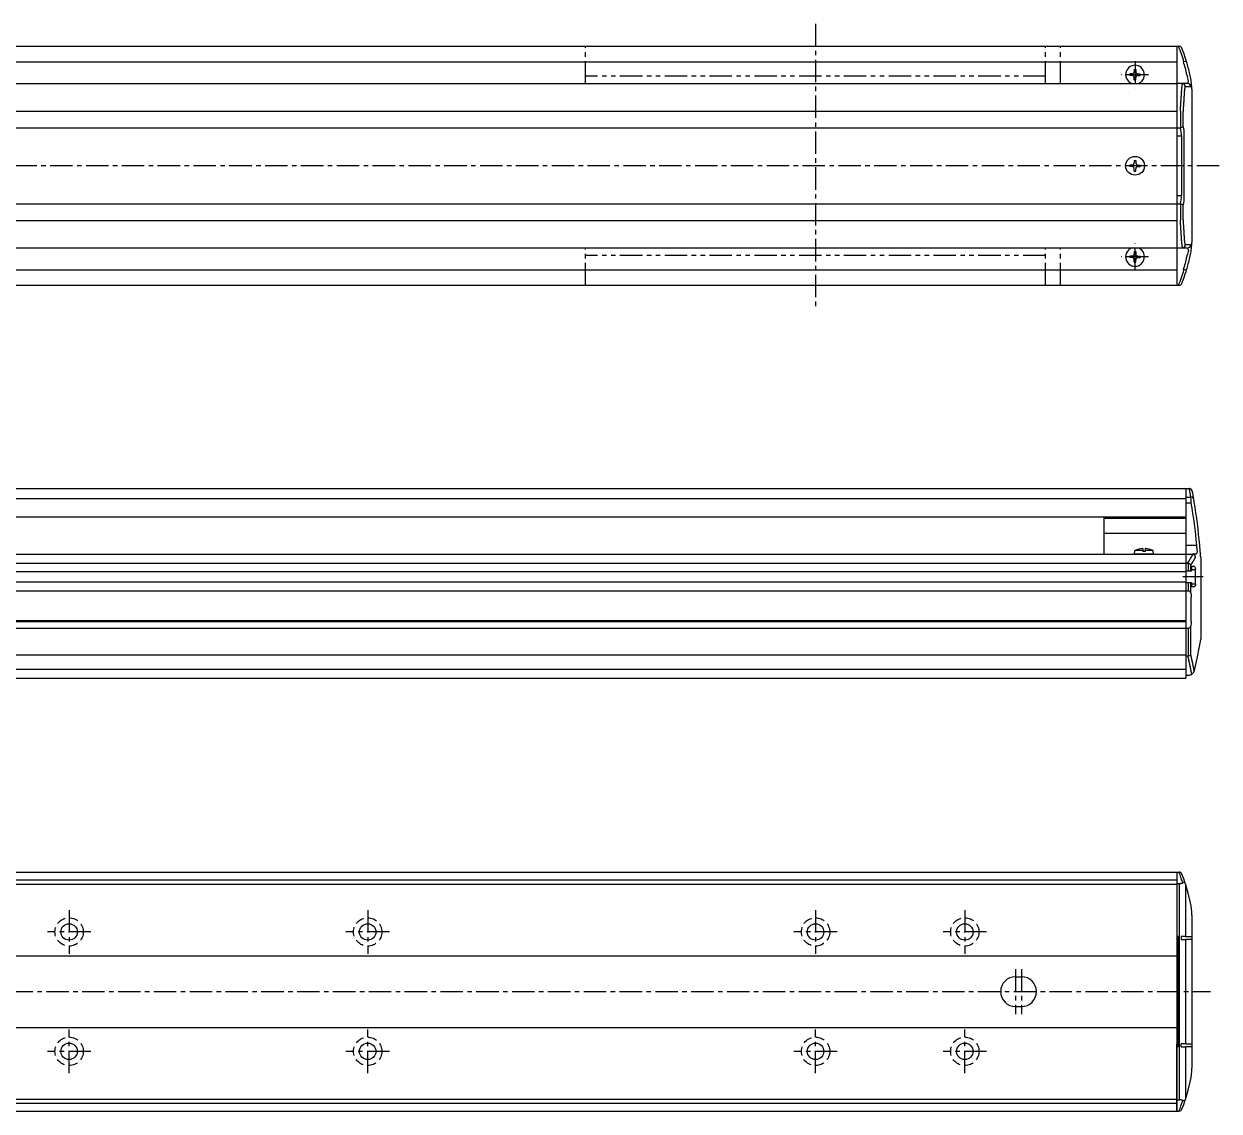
# Model space of a CAD drawing. Extents: x -708 to 184, y 173 to 576.
# Drawn here: x -215.9 to 184.4, y 211.8 to 575.9 of the extents above; entities that cross this region are included whole.
import ezdxf

# ---------------------------------------------------------------- set-up
doc = ezdxf.new("R2010")
doc.units = 0
for name, pattern in [('CENTER', [12, 7.5, -1.5, 1.5, -1.5]), ('DASHED', [4.5, 3, -1.5]), ('PHANTOM', [15, 7.5, -1.5, 1.5, -1.5, 1.5, -1.5])]:
    doc.linetypes.add(name, pattern=pattern)
doc.layers.get('0').update_dxf_attribs({"linetype": 'CONTINUOUS'})
doc.layers.add('CENTER', color=1, linetype='CENTER')

# ---------------------------------------------------------------- blocks, each defined once
blk = doc.blocks.new('DTL0004')
at = {"color": 0, "linetype": 'CONTINUOUS'}
for p, q in [((-3.15, 0), (-3.04, 1.3)), ((3.15, 0), (-3.15, 0)), ((-0.4, 1.3), (-3.04, 1.3)), ((-0.4, 1.89), (-0.4, 0.9)), ((0.4, 0.9), (-0.4, 0.9)), ((0.4, 1.89), (0.4, 0.9)), ((3.04, 1.3), (0.4, 1.3)), ((3.15, 0), (3.04, 1.3))]:
    blk.add_line(p, q, dxfattribs=at)
for start, end in [(92.8723, 112.3565), (67.6435, 87.1277)]:
    blk.add_arc((0, -6.08), 7.98, start, end, dxfattribs=at)
at = {"color": 0}
blk.add_point((0, 0), dxfattribs=at)
blk.add_point((0, 0), dxfattribs=at)

msp = doc.modelspace()

# ---------------------------------------------------------------- linework, layer by layer
at = {"color": 7, "linetype": 'CONTINUOUS'}
for p, q in [((-537.79, 568.36), (170.21, 568.36)), ((170.21, 568.36), (170.21, 488.36)), ((170.21, 568.36), (170.79, 568.36)), ((170.99, 568.36), (170.79, 568.36)), ((-223.79, 563.16), (170.21, 563.16)), ((155.96, 560.61), (155.96, 559.86)), ((155.96, 560.61), (156.46, 560.61)), ((156.46, 560.61), (156.46, 559.86)), ((172.6, 563.19), (172.45, 563.17)), ((154.46, 559.11), (154.46, 558.61)), ((155.21, 559.11), (154.46, 559.11)), ((155.21, 558.61), (154.46, 558.61)), ((155.96, 557.11), (155.96, 557.87)), ((155.96, 557.11), (156.46, 557.11)), ((156.46, 557.11), (156.46, 557.87)), ((157.2, 559.11), (157.96, 559.11)), ((157.2, 558.61), (157.96, 558.61)), ((157.96, 559.11), (157.96, 558.61)), ((173.59, 558.86), (173.81, 558.13)), ((174.79, 558.09), (174.57, 559.08)), ((-537.79, 555.86), (170.21, 555.86)), ((173.88, 555.86), (170.21, 555.86)), ((173.04, 554.86), (174.87, 554.86)), ((175.11, 555.98), (175.11, 555.99)), ((175.21, 554.01), (175.21, 502.71)), ((-537.79, 546.63), (170.21, 546.63)), ((171.39, 546.61), (171.4, 546.61)), ((171.4, 546.61), (171.4, 541.12)), ((172.38, 541.7), (172.38, 546.44)), ((-537.79, 541.1), (170.21, 541.1)), ((170.21, 541.11), (171.29, 541.11)), ((171.4, 541.12), (171.29, 541.11)), ((170.21, 538.36), (171.72, 538.36)), ((171.72, 538.36), (171.72, 518.36)), ((172.71, 518.36), (172.71, 538.36)), ((154.46, 528.61), (154.46, 528.11)), ((155.21, 528.61), (154.46, 528.61)), ((155.96, 530.11), (155.96, 529.36)), ((155.96, 530.11), (156.46, 530.11)), ((156.46, 530.11), (156.46, 529.36)), ((157.2, 528.61), (157.96, 528.61)), ((157.96, 528.61), (157.96, 528.11)), ((155.21, 528.11), (154.46, 528.11)), ((155.96, 526.61), (155.96, 527.37)), ((155.96, 526.61), (156.46, 526.61)), ((156.46, 526.61), (156.46, 527.37)), ((157.2, 528.11), (157.96, 528.11)), ((170.21, 518.36), (171.72, 518.36)), ((-537.79, 515.63), (170.21, 515.63)), ((170.21, 515.61), (171.29, 515.61)), ((171.29, 515.61), (171.4, 515.61)), ((171.4, 515.61), (171.4, 510.11)), ((172.38, 510.29), (172.38, 515.02)), ((-537.79, 510.09), (170.21, 510.09)), ((171.4, 510.11), (171.39, 510.11)), ((-537.79, 500.86), (170.21, 500.86)), ((170.21, 500.86), (173.88, 500.86)), ((174.87, 501.86), (173.04, 501.86)), ((175.11, 500.73), (175.11, 500.75)), ((154.46, 498.11), (154.46, 497.61)), ((155.21, 498.11), (154.46, 498.11)), ((155.21, 497.61), (154.46, 497.61)), ((155.96, 499.61), (155.96, 498.86)), ((155.96, 499.61), (156.46, 499.61)), ((155.96, 496.11), (155.96, 496.87)), ((156.46, 499.61), (156.46, 498.86)), ((156.46, 496.11), (156.46, 496.87)), ((157.2, 498.11), (157.96, 498.11)), ((157.2, 497.61), (157.96, 497.61)), ((157.96, 498.11), (157.96, 497.61)), ((173.59, 497.86), (173.81, 498.6)), ((174.57, 497.64), (174.79, 498.64)), ((-223.79, 493.56), (170.21, 493.56)), ((155.96, 496.11), (156.46, 496.11)), ((172.6, 493.54), (172.45, 493.56)), ((-537.79, 488.36), (170.21, 488.36)), ((170.21, 488.36), (170.79, 488.36)), ((170.79, 488.36), (170.99, 488.36)), ((-223.79, 420.28), (173.21, 420.28)), ((-223.79, 416.92), (173.21, 416.92)), ((173.21, 420.28), (173.21, 357.78)), ((173.21, 420.28), (173.21, 410.78)), ((173.21, 420.28), (174.39, 420.28)), ((173.21, 420.28), (173.21, 410.78)), ((173.21, 417.39), (174.9, 417.39)), ((174.4, 420.28), (174.39, 420.28)), ((173.21, 415.51), (175.06, 415.51)), ((-223.79, 410.78), (173.21, 410.78)), ((145.71, 410.78), (145.71, 398.28)), ((145.71, 410.31), (173.21, 410.31)), ((145.71, 405.32), (173.21, 405.32)), ((173.21, 401.28), (176.88, 401.28)), ((-537.79, 398.28), (173.21, 398.28)), ((173.21, 398.28), (175.45, 398.28)), ((173.21, 398.28), (173.21, 356.78)), ((176.59, 398.28), (175.45, 398.28)), ((175.45, 398.28), (175.6, 398.27)), ((176.81, 398.37), (176.59, 398.28)), ((178.11, 398.6), (178.11, 398.59)), ((178.21, 397.28), (178.21, 369.78)), ((-537.79, 395.28), (173.21, 395.28)), ((-537.79, 392.53), (173.21, 392.53)), ((173.21, 395.28), (173.79, 395.28)), ((173.21, 392.68), (175.17, 392.68)), ((173.79, 395.28), (173.99, 395.26)), ((173.99, 395.26), (173.99, 392.68)), ((174.92, 392.68), (174.92, 394.7)), ((176.12, 394.13), (175.17, 394.13)), ((175.17, 394.13), (175.17, 392.68)), ((175.17, 393.13), (176.44, 393.13)), ((176.44, 388.43), (176.44, 393.13)), ((-537.79, 389.03), (173.21, 389.03)), ((173.21, 388.88), (175.17, 388.88)), ((173.99, 388.88), (173.99, 386.02)), ((174.92, 385.21), (174.92, 388.88)), ((175.17, 388.88), (175.17, 387.43)), ((175.17, 388.43), (176.44, 388.43)), ((-537.79, 386.02), (173.21, 386.02)), ((173.21, 386.02), (173.99, 386.02)), ((175.17, 387.43), (176.12, 387.43)), ((175.06, 375.78), (175.06, 383.78)), ((-537.79, 376.08), (173.21, 376.08)), ((-537.79, 375.78), (173.21, 375.78)), ((-537.79, 373.54), (173.21, 373.54)), ((173.21, 373.54), (173.99, 373.54)), ((173.99, 373.54), (173.99, 364.28)), ((174.92, 364.55), (174.92, 374.35)), ((-537.79, 364.55), (173.21, 364.55)), ((173.21, 364.28), (173.93, 364.28)), ((173.99, 364.28), (173.93, 364.28)), ((-537.79, 359.78), (173.21, 359.78)), ((-537.79, 356.78), (173.21, 356.78)), ((173.21, 357.78), (174.15, 357.78)), ((176.09, 359.31), (176.05, 359.17)), ((-537.79, 291.83), (170.21, 291.83)), ((-537.79, 289.23), (170.21, 289.23)), ((170.21, 291.83), (170.21, 211.83)), ((170.21, 291.83), (170.21, 269.38)), ((170.21, 291.83), (170.93, 291.83)), ((170.93, 291.83), (170.99, 291.83)), ((-537.79, 287.83), (170.21, 287.83)), ((170.21, 288.08), (171.15, 288.08)), ((171.15, 215.58), (171.15, 288.08)), ((173.05, 288.04), (173.09, 287.91)), ((173.09, 287.91), (173.09, 270.33)), ((175.21, 277.48), (175.21, 226.18)), ((170.66, 270.33), (170.21, 270.33)), ((170.21, 269.38), (170.66, 269.37)), ((170.66, 270.33), (170.66, 233.33)), ((173.09, 270.33), (171.71, 270.33)), ((171.71, 270.33), (171.71, 269.33)), ((171.71, 269.33), (173.09, 269.33)), ((173.09, 270.33), (175.04, 270.33)), ((173.09, 269.33), (173.09, 234.33)), ((175.04, 269.33), (173.09, 269.33)), ((175.04, 270.33), (175.21, 270.27)), ((175.21, 269.27), (175.04, 269.33)), ((-537.79, 263.83), (170.21, 263.83)), ((116.21, 256.83), (118.21, 256.83)), ((116.21, 246.83), (118.21, 246.83)), ((-537.79, 239.83), (170.21, 239.83)), ((170.66, 234.29), (170.21, 234.28)), ((170.21, 211.83), (170.21, 234.28)), ((170.66, 233.33), (170.21, 233.33)), ((173.09, 234.33), (171.71, 234.33)), ((171.71, 233.33), (171.71, 234.33)), ((171.71, 233.33), (173.09, 233.33)), ((173.09, 234.33), (175.04, 234.33)), ((173.09, 233.33), (173.09, 215.75)), ((175.04, 233.33), (173.09, 233.33)), ((175.04, 234.33), (175.21, 234.39)), ((175.21, 233.39), (175.04, 233.33)), ((-537.79, 215.83), (170.21, 215.83)), ((-537.79, 214.43), (170.21, 214.43)), ((170.21, 215.58), (171.15, 215.58)), ((173.09, 215.75), (173.05, 215.62)), ((-537.79, 211.83), (170.21, 211.83)), ((170.21, 211.83), (170.93, 211.83)), ((170.99, 211.83), (170.93, 211.83))]:
    msp.add_line(p, q, dxfattribs=at)
at = {"color": 3, "linetype": 'PHANTOM'}
for p, q in [((-27.79, 555.86), (-27.79, 568.36)), ((126.21, 555.86), (126.21, 568.36)), ((131.21, 555.86), (131.21, 568.36)), ((126.21, 558.36), (-27.79, 558.36)), ((-27.79, 488.36), (-27.79, 500.86)), ((126.21, 488.36), (126.21, 500.86)), ((131.21, 488.36), (131.21, 500.86)), ((126.21, 498.36), (-27.79, 498.36))]:
    msp.add_line(p, q, dxfattribs=at)
at = {"color": 7, "linetype": 'CONTINUOUS'}
for points in [[(173.49, 563.19), (173.49, 563.19), (173.48, 563.21), (173.37, 563.27), (173.17, 563.28), (172.9, 563.25), (172.6, 563.19)], [(174.11, 556.67), (174.02, 557.22), (173.81, 558.13)], [(174.11, 500.06), (174.02, 499.5), (173.81, 498.6)], [(173.49, 493.54), (173.49, 493.54), (173.48, 493.52), (173.37, 493.46), (173.17, 493.45), (172.9, 493.48), (172.6, 493.54)], [(175.06, 415.51), (175.02, 415.94), (174.97, 416.56), (174.93, 417.06), (174.9, 417.39)], [(176.81, 398.37), (177.02, 398.77), (177.11, 399.24)], [(176.12, 394.13), (176.13, 394.13), (176.24, 394.06), (176.33, 393.89), (176.39, 393.65), (176.43, 393.36), (176.44, 393.13)], [(176.44, 388.43), (176.43, 388.33), (176.41, 388.01), (176.35, 387.72), (176.25, 387.52), (176.15, 387.43), (176.12, 387.43)], [(174.92, 385.21), (175, 384.72), (175.06, 383.78)], [(175.06, 375.78), (175.04, 375.24), (174.92, 374.35)], [(176.09, 359.31), (177.01, 363.4), (177.79, 367.36)], [(173.05, 288.04), (173.01, 288.14), (172.86, 288.27), (172.6, 288.32), (172.21, 288.25)], [(174.79, 281.56), (174.01, 284.83), (173.09, 287.91)], [(173.09, 215.75), (174.01, 218.84), (174.79, 222.1)], [(172.21, 215.41), (172.42, 215.35), (172.73, 215.35), (172.95, 215.45), (173.05, 215.62)]]:
    msp.add_lwpolyline(points, dxfattribs=at)
for points in [[(171.39, 546.61, 0), (171.39, 546.68, 0), (171.39, 546.74, 0), (171.4, 546.8, 0), (171.4, 546.86, 0), (171.41, 546.92, 0), (171.41, 546.99, 0), (171.41, 547.05, 0), (171.42, 547.11, 0), (171.42, 547.17, 0), (171.43, 547.23, 0), (171.43, 547.29, 0), (171.44, 547.36, 0), (171.44, 547.42, 0), (171.44, 547.48, 0), (171.45, 547.54, 0), (171.45, 547.6, 0), (171.46, 547.67, 0), (171.46, 547.73, 0), (171.47, 547.79, 0), (171.47, 547.85, 0), (171.47, 547.91, 0), (171.48, 547.98, 0), (171.48, 548.04, 0), (171.49, 548.1, 0), (171.49, 548.16, 0), (171.49, 548.22, 0), (171.5, 548.29, 0), (171.5, 548.35, 0), (171.51, 548.41, 0), (171.51, 548.47, 0), (171.51, 548.53, 0), (171.52, 548.6, 0), (171.52, 548.66, 0), (171.53, 548.72, 0), (171.53, 548.78, 0), (171.53, 548.84, 0), (171.54, 548.9, 0), (171.54, 548.97, 0), (171.55, 549.03, 0), (171.55, 549.09, 0), (171.56, 549.15, 0), (171.56, 549.22, 0), (171.56, 549.28, 0), (171.57, 549.34, 0), (171.57, 549.4, 0), (171.57, 549.46, 0), (171.58, 549.52, 0), (171.58, 549.59, 0), (171.59, 549.65, 0), (171.59, 549.71, 0), (171.59, 549.77, 0), (171.6, 549.84, 0), (171.6, 549.9, 0), (171.61, 549.96, 0), (171.61, 550.02, 0), (171.62, 550.08, 0), (171.62, 550.14, 0), (171.62, 550.21, 0), (171.63, 550.27, 0), (171.63, 550.33, 0), (171.63, 550.39, 0), (171.64, 550.45, 0), (171.64, 550.52, 0), (171.65, 550.58, 0), (171.65, 550.64, 0), (171.66, 550.7, 0), (171.66, 550.76, 0), (171.66, 550.83, 0), (171.67, 550.89, 0), (171.67, 550.95, 0), (171.68, 551.01, 0), (171.68, 551.07, 0), (171.68, 551.14, 0), (171.69, 551.2, 0), (171.69, 551.26, 0), (171.69, 551.32, 0), (171.7, 551.38, 0), (171.7, 551.45, 0), (171.71, 551.51, 0), (171.71, 551.57, 0), (171.72, 551.63, 0), (171.72, 551.69, 0), (171.72, 551.76, 0), (171.73, 551.82, 0), (171.73, 551.88, 0), (171.74, 551.94, 0), (171.74, 552, 0), (171.74, 552.07, 0), (171.75, 552.13, 0), (171.75, 552.19, 0), (171.75, 552.25, 0), (171.76, 552.31, 0), (171.76, 552.38, 0), (171.77, 552.44, 0), (171.77, 552.5, 0), (171.77, 552.56, 0), (171.78, 552.62, 0), (171.78, 552.69, 0), (171.79, 552.75, 0), (171.79, 552.81, 0), (171.79, 552.87, 0), (171.8, 552.93, 0), (171.8, 553, 0), (171.81, 553.06, 0), (171.81, 553.12, 0), (171.81, 553.18, 0), (171.82, 553.24, 0), (171.82, 553.31, 0), (171.82, 553.37, 0), (171.83, 553.43, 0), (171.83, 553.49, 0), (171.84, 553.55, 0), (171.84, 553.62, 0), (171.84, 553.68, 0), (171.85, 553.74, 0), (171.85, 553.8, 0), (171.86, 553.87, 0), (171.86, 553.93, 0), (171.86, 553.99, 0), (171.87, 554.05, 0), (171.87, 554.11, 0), (171.88, 554.17, 0), (171.88, 554.24, 0), (171.88, 554.3, 0), (171.89, 554.36, 0), (171.89, 554.42, 0), (171.89, 554.49, 0), (171.9, 554.55, 0)], [(172.38, 546.44, 0), (172.38, 546.5, 0), (172.39, 546.56, 0), (172.39, 546.62, 0), (172.4, 546.68, 0), (172.4, 546.74, 0), (172.41, 546.8, 0), (172.41, 546.86, 0), (172.41, 546.92, 0), (172.42, 546.98, 0), (172.42, 547.04, 0), (172.43, 547.1, 0), (172.43, 547.16, 0), (172.43, 547.23, 0), (172.44, 547.29, 0), (172.44, 547.35, 0), (172.45, 547.41, 0), (172.45, 547.47, 0), (172.45, 547.53, 0), (172.46, 547.59, 0), (172.46, 547.65, 0), (172.47, 547.71, 0), (172.47, 547.77, 0), (172.47, 547.83, 0), (172.48, 547.89, 0), (172.48, 547.95, 0), (172.49, 548.01, 0), (172.49, 548.07, 0), (172.49, 548.13, 0), (172.5, 548.2, 0), (172.5, 548.26, 0), (172.51, 548.32, 0), (172.51, 548.38, 0), (172.51, 548.44, 0), (172.52, 548.5, 0), (172.52, 548.56, 0), (172.53, 548.62, 0), (172.53, 548.68, 0), (172.53, 548.74, 0), (172.54, 548.8, 0), (172.54, 548.86, 0), (172.55, 548.92, 0), (172.55, 548.98, 0), (172.55, 549.04, 0), (172.56, 549.11, 0), (172.56, 549.17, 0), (172.57, 549.23, 0), (172.57, 549.29, 0), (172.57, 549.35, 0), (172.58, 549.41, 0), (172.58, 549.47, 0), (172.59, 549.53, 0), (172.59, 549.59, 0), (172.59, 549.65, 0), (172.6, 549.71, 0), (172.6, 549.77, 0), (172.61, 549.83, 0), (172.61, 549.89, 0), (172.61, 549.96, 0), (172.62, 550.02, 0), (172.62, 550.08, 0), (172.63, 550.14, 0), (172.63, 550.2, 0), (172.63, 550.26, 0), (172.64, 550.32, 0), (172.64, 550.38, 0), (172.65, 550.44, 0), (172.65, 550.5, 0), (172.65, 550.56, 0), (172.66, 550.62, 0), (172.66, 550.68, 0), (172.66, 550.74, 0), (172.67, 550.8, 0), (172.67, 550.87, 0), (172.68, 550.93, 0), (172.68, 550.99, 0), (172.68, 551.05, 0), (172.69, 551.11, 0), (172.69, 551.17, 0), (172.7, 551.23, 0), (172.7, 551.29, 0), (172.7, 551.35, 0), (172.71, 551.41, 0), (172.71, 551.47, 0), (172.72, 551.53, 0), (172.72, 551.59, 0), (172.72, 551.65, 0), (172.73, 551.71, 0), (172.73, 551.78, 0), (172.74, 551.84, 0), (172.74, 551.9, 0), (172.74, 551.96, 0), (172.75, 552.02, 0), (172.75, 552.08, 0), (172.75, 552.14, 0), (172.76, 552.2, 0), (172.76, 552.26, 0), (172.77, 552.32, 0), (172.77, 552.38, 0), (172.77, 552.44, 0), (172.78, 552.5, 0), (172.78, 552.57, 0), (172.78, 552.63, 0), (172.79, 552.69, 0), (172.79, 552.75, 0), (172.8, 552.81, 0), (172.8, 552.87, 0), (172.8, 552.93, 0), (172.81, 552.99, 0), (172.81, 553.05, 0), (172.82, 553.11, 0), (172.82, 553.17, 0), (172.82, 553.23, 0), (172.83, 553.29, 0), (172.83, 553.35, 0), (172.84, 553.42, 0), (172.84, 553.48, 0), (172.84, 553.54, 0), (172.85, 553.6, 0), (172.85, 553.66, 0), (172.85, 553.72, 0), (172.86, 553.78, 0), (172.86, 553.84, 0), (172.87, 553.9, 0), (172.87, 553.96, 0), (172.87, 554.02, 0), (172.88, 554.08, 0), (172.88, 554.14, 0), (172.88, 554.21, 0)], [(171.9, 502.18, 0), (171.89, 502.24, 0), (171.89, 502.3, 0), (171.89, 502.37, 0), (171.88, 502.43, 0), (171.88, 502.49, 0), (171.88, 502.55, 0), (171.87, 502.61, 0), (171.87, 502.68, 0), (171.86, 502.74, 0), (171.86, 502.8, 0), (171.86, 502.86, 0), (171.85, 502.92, 0), (171.85, 502.99, 0), (171.84, 503.05, 0), (171.84, 503.11, 0), (171.84, 503.17, 0), (171.83, 503.24, 0), (171.83, 503.3, 0), (171.82, 503.36, 0), (171.82, 503.42, 0), (171.82, 503.48, 0), (171.81, 503.54, 0), (171.81, 503.61, 0), (171.81, 503.67, 0), (171.8, 503.73, 0), (171.8, 503.79, 0), (171.79, 503.85, 0), (171.79, 503.92, 0), (171.79, 503.98, 0), (171.78, 504.04, 0), (171.78, 504.1, 0), (171.77, 504.17, 0), (171.77, 504.23, 0), (171.77, 504.29, 0), (171.76, 504.35, 0), (171.76, 504.41, 0), (171.75, 504.48, 0), (171.75, 504.54, 0), (171.75, 504.6, 0), (171.74, 504.66, 0), (171.74, 504.72, 0), (171.74, 504.79, 0), (171.73, 504.85, 0), (171.73, 504.91, 0), (171.72, 504.97, 0), (171.72, 505.03, 0), (171.72, 505.1, 0), (171.71, 505.16, 0), (171.71, 505.22, 0), (171.7, 505.28, 0), (171.7, 505.34, 0), (171.69, 505.4, 0), (171.69, 505.47, 0), (171.69, 505.53, 0), (171.68, 505.59, 0), (171.68, 505.65, 0), (171.68, 505.71, 0), (171.67, 505.78, 0), (171.67, 505.84, 0), (171.66, 505.9, 0), (171.66, 505.96, 0), (171.66, 506.02, 0), (171.65, 506.09, 0), (171.65, 506.15, 0), (171.64, 506.21, 0), (171.64, 506.27, 0), (171.63, 506.33, 0), (171.63, 506.4, 0), (171.63, 506.46, 0), (171.62, 506.52, 0), (171.62, 506.58, 0), (171.62, 506.64, 0), (171.61, 506.71, 0), (171.61, 506.77, 0), (171.6, 506.83, 0), (171.6, 506.89, 0), (171.59, 506.95, 0), (171.59, 507.02, 0), (171.59, 507.08, 0), (171.58, 507.14, 0), (171.58, 507.2, 0), (171.57, 507.26, 0), (171.57, 507.33, 0), (171.57, 507.39, 0), (171.56, 507.45, 0), (171.56, 507.51, 0), (171.56, 507.57, 0), (171.55, 507.64, 0), (171.55, 507.7, 0), (171.54, 507.76, 0), (171.54, 507.82, 0), (171.53, 507.88, 0), (171.53, 507.95, 0), (171.53, 508.01, 0), (171.52, 508.07, 0), (171.52, 508.13, 0), (171.51, 508.19, 0), (171.51, 508.26, 0), (171.51, 508.32, 0), (171.5, 508.38, 0), (171.5, 508.44, 0), (171.49, 508.5, 0), (171.49, 508.57, 0), (171.49, 508.63, 0), (171.48, 508.69, 0), (171.48, 508.75, 0), (171.47, 508.81, 0), (171.47, 508.88, 0), (171.47, 508.94, 0), (171.46, 509, 0), (171.46, 509.06, 0), (171.45, 509.12, 0), (171.45, 509.18, 0), (171.44, 509.25, 0), (171.44, 509.31, 0), (171.44, 509.37, 0), (171.43, 509.43, 0), (171.43, 509.49, 0), (171.42, 509.56, 0), (171.42, 509.62, 0), (171.41, 509.68, 0), (171.41, 509.74, 0), (171.41, 509.8, 0), (171.4, 509.87, 0), (171.4, 509.93, 0), (171.39, 509.99, 0), (171.39, 510.05, 0), (171.39, 510.11, 0)], [(172.88, 502.52, 0), (172.88, 502.58, 0), (172.88, 502.64, 0), (172.87, 502.7, 0), (172.87, 502.76, 0), (172.87, 502.83, 0), (172.86, 502.89, 0), (172.86, 502.95, 0), (172.85, 503.01, 0), (172.85, 503.07, 0), (172.85, 503.13, 0), (172.84, 503.19, 0), (172.84, 503.25, 0), (172.84, 503.31, 0), (172.83, 503.37, 0), (172.83, 503.43, 0), (172.82, 503.49, 0), (172.82, 503.55, 0), (172.82, 503.62, 0), (172.81, 503.68, 0), (172.81, 503.74, 0), (172.8, 503.8, 0), (172.8, 503.86, 0), (172.8, 503.92, 0), (172.79, 503.98, 0), (172.79, 504.04, 0), (172.78, 504.1, 0), (172.78, 504.16, 0), (172.78, 504.22, 0), (172.77, 504.28, 0), (172.77, 504.34, 0), (172.77, 504.4, 0), (172.76, 504.47, 0), (172.76, 504.53, 0), (172.75, 504.59, 0), (172.75, 504.65, 0), (172.75, 504.71, 0), (172.74, 504.77, 0), (172.74, 504.83, 0), (172.74, 504.89, 0), (172.73, 504.95, 0), (172.73, 505.01, 0), (172.72, 505.07, 0), (172.72, 505.13, 0), (172.72, 505.19, 0), (172.71, 505.25, 0), (172.71, 505.32, 0), (172.7, 505.38, 0), (172.7, 505.44, 0), (172.7, 505.5, 0), (172.69, 505.56, 0), (172.69, 505.62, 0), (172.68, 505.68, 0), (172.68, 505.74, 0), (172.68, 505.8, 0), (172.67, 505.86, 0), (172.67, 505.92, 0), (172.66, 505.98, 0), (172.66, 506.04, 0), (172.66, 506.11, 0), (172.65, 506.17, 0), (172.65, 506.23, 0), (172.65, 506.29, 0), (172.64, 506.35, 0), (172.64, 506.41, 0), (172.63, 506.47, 0), (172.63, 506.53, 0), (172.63, 506.59, 0), (172.62, 506.65, 0), (172.62, 506.71, 0), (172.61, 506.77, 0), (172.61, 506.83, 0), (172.61, 506.89, 0), (172.6, 506.95, 0), (172.6, 507.01, 0), (172.59, 507.08, 0), (172.59, 507.14, 0), (172.59, 507.2, 0), (172.58, 507.26, 0), (172.58, 507.32, 0), (172.57, 507.38, 0), (172.57, 507.44, 0), (172.57, 507.5, 0), (172.56, 507.56, 0), (172.56, 507.62, 0), (172.55, 507.68, 0), (172.55, 507.74, 0), (172.55, 507.8, 0), (172.54, 507.87, 0), (172.54, 507.93, 0), (172.53, 507.99, 0), (172.53, 508.05, 0), (172.53, 508.11, 0), (172.52, 508.17, 0), (172.52, 508.23, 0), (172.51, 508.29, 0), (172.51, 508.35, 0), (172.51, 508.41, 0), (172.5, 508.47, 0), (172.5, 508.53, 0), (172.49, 508.59, 0), (172.49, 508.65, 0), (172.49, 508.71, 0), (172.48, 508.77, 0), (172.48, 508.83, 0), (172.47, 508.9, 0), (172.47, 508.96, 0), (172.47, 509.02, 0), (172.46, 509.08, 0), (172.46, 509.14, 0), (172.45, 509.2, 0), (172.45, 509.26, 0), (172.45, 509.32, 0), (172.44, 509.38, 0), (172.44, 509.44, 0), (172.43, 509.5, 0), (172.43, 509.56, 0), (172.43, 509.62, 0), (172.42, 509.68, 0), (172.42, 509.75, 0), (172.41, 509.8, 0), (172.41, 509.87, 0), (172.41, 509.93, 0), (172.4, 509.99, 0), (172.4, 510.05, 0), (172.39, 510.11, 0), (172.39, 510.17, 0), (172.38, 510.23, 0), (172.38, 510.29, 0)], [(173.79, 395.28, 0), (173.81, 395.3, 0), (173.82, 395.33, 0), (173.84, 395.35, 0), (173.85, 395.37, 0), (173.87, 395.39, 0), (173.88, 395.42, 0), (173.9, 395.44, 0), (173.92, 395.46, 0), (173.93, 395.49, 0), (173.95, 395.51, 0), (173.96, 395.53, 0), (173.98, 395.56, 0), (174, 395.58, 0), (174.01, 395.6, 0), (174.03, 395.62, 0), (174.04, 395.65, 0), (174.06, 395.67, 0), (174.07, 395.69, 0), (174.09, 395.72, 0), (174.1, 395.74, 0), (174.12, 395.76, 0), (174.13, 395.79, 0), (174.15, 395.81, 0), (174.16, 395.83, 0), (174.18, 395.86, 0), (174.19, 395.88, 0), (174.21, 395.9, 0), (174.22, 395.93, 0), (174.24, 395.95, 0), (174.26, 395.97, 0), (174.27, 396, 0), (174.29, 396.02, 0), (174.3, 396.04, 0), (174.32, 396.06, 0), (174.33, 396.09, 0), (174.35, 396.11, 0), (174.36, 396.13, 0), (174.38, 396.16, 0), (174.39, 396.18, 0), (174.41, 396.2, 0), (174.42, 396.23, 0), (174.44, 396.25, 0), (174.45, 396.27, 0), (174.46, 396.3, 0), (174.48, 396.32, 0), (174.49, 396.34, 0), (174.51, 396.37, 0), (174.52, 396.39, 0), (174.54, 396.41, 0), (174.55, 396.44, 0), (174.57, 396.46, 0), (174.58, 396.48, 0), (174.59, 396.51, 0), (174.61, 396.53, 0), (174.62, 396.55, 0), (174.64, 396.58, 0), (174.65, 396.6, 0), (174.67, 396.62, 0), (174.68, 396.65, 0), (174.7, 396.67, 0), (174.71, 396.69, 0), (174.72, 396.72, 0), (174.74, 396.74, 0), (174.75, 396.76, 0), (174.77, 396.79, 0), (174.78, 396.81, 0), (174.79, 396.83, 0), (174.81, 396.86, 0), (174.82, 396.88, 0), (174.84, 396.9, 0), (174.85, 396.93, 0), (174.86, 396.95, 0), (174.88, 396.97, 0), (174.89, 397, 0), (174.91, 397.02, 0), (174.92, 397.04, 0), (174.93, 397.07, 0), (174.95, 397.09, 0), (174.96, 397.11, 0), (174.97, 397.14, 0), (174.99, 397.16, 0), (175, 397.18, 0), (175.01, 397.21, 0), (175.03, 397.23, 0), (175.04, 397.25, 0), (175.06, 397.28, 0), (175.07, 397.3, 0), (175.08, 397.32, 0), (175.1, 397.35, 0), (175.11, 397.37, 0), (175.12, 397.39, 0), (175.14, 397.42, 0), (175.15, 397.44, 0), (175.16, 397.47, 0), (175.18, 397.49, 0), (175.19, 397.51, 0), (175.2, 397.54, 0), (175.22, 397.56, 0), (175.23, 397.58, 0), (175.24, 397.61, 0), (175.25, 397.63, 0), (175.27, 397.65, 0), (175.28, 397.68, 0), (175.29, 397.7, 0), (175.31, 397.73, 0), (175.32, 397.75, 0), (175.33, 397.77, 0), (175.34, 397.8, 0), (175.36, 397.82, 0), (175.37, 397.84, 0), (175.38, 397.87, 0), (175.4, 397.89, 0), (175.41, 397.91, 0), (175.42, 397.94, 0), (175.43, 397.96, 0), (175.45, 397.99, 0), (175.46, 398.01, 0), (175.47, 398.03, 0), (175.48, 398.06, 0), (175.5, 398.08, 0), (175.51, 398.1, 0), (175.52, 398.13, 0), (175.53, 398.15, 0), (175.55, 398.17, 0), (175.56, 398.2, 0), (175.57, 398.22, 0), (175.58, 398.25, 0), (175.59, 398.27, 0)], [(174.92, 394.7, 0), (174.93, 394.72, 0), (174.95, 394.74, 0), (174.96, 394.76, 0), (174.97, 394.78, 0), (174.99, 394.8, 0), (175, 394.82, 0), (175.01, 394.84, 0), (175.03, 394.86, 0), (175.04, 394.88, 0), (175.05, 394.9, 0), (175.07, 394.92, 0), (175.08, 394.94, 0), (175.09, 394.96, 0), (175.11, 394.98, 0), (175.12, 395, 0), (175.13, 395.02, 0), (175.15, 395.04, 0), (175.16, 395.06, 0), (175.18, 395.08, 0), (175.19, 395.1, 0), (175.2, 395.12, 0), (175.21, 395.14, 0), (175.23, 395.16, 0), (175.24, 395.18, 0), (175.25, 395.2, 0), (175.27, 395.22, 0), (175.28, 395.24, 0), (175.29, 395.26, 0), (175.31, 395.28, 0), (175.32, 395.3, 0), (175.33, 395.32, 0), (175.34, 395.34, 0), (175.36, 395.36, 0), (175.37, 395.38, 0), (175.38, 395.4, 0), (175.4, 395.42, 0), (175.41, 395.44, 0), (175.42, 395.46, 0), (175.44, 395.48, 0), (175.45, 395.5, 0), (175.46, 395.52, 0), (175.47, 395.54, 0), (175.49, 395.56, 0), (175.5, 395.58, 0), (175.51, 395.6, 0), (175.53, 395.62, 0), (175.54, 395.64, 0), (175.55, 395.66, 0), (175.56, 395.68, 0), (175.57, 395.7, 0), (175.59, 395.72, 0), (175.6, 395.74, 0), (175.61, 395.76, 0), (175.62, 395.78, 0), (175.64, 395.8, 0), (175.65, 395.82, 0), (175.66, 395.84, 0), (175.68, 395.86, 0), (175.69, 395.88, 0), (175.7, 395.9, 0), (175.71, 395.92, 0), (175.72, 395.94, 0), (175.74, 395.96, 0), (175.75, 395.98, 0), (175.76, 396, 0), (175.77, 396.02, 0), (175.79, 396.04, 0), (175.8, 396.06, 0), (175.81, 396.08, 0), (175.82, 396.1, 0), (175.84, 396.12, 0), (175.85, 396.14, 0), (175.86, 396.16, 0), (175.87, 396.18, 0), (175.88, 396.2, 0), (175.9, 396.22, 0), (175.91, 396.24, 0), (175.92, 396.26, 0), (175.93, 396.29, 0), (175.94, 396.31, 0), (175.96, 396.32, 0), (175.97, 396.35, 0), (175.98, 396.37, 0), (175.99, 396.39, 0), (176, 396.41, 0), (176.01, 396.43, 0), (176.03, 396.45, 0), (176.04, 396.47, 0), (176.05, 396.49, 0), (176.06, 396.51, 0), (176.07, 396.53, 0), (176.08, 396.55, 0), (176.1, 396.57, 0), (176.11, 396.59, 0), (176.12, 396.61, 0), (176.13, 396.63, 0), (176.14, 396.65, 0), (176.15, 396.67, 0), (176.16, 396.69, 0), (176.18, 396.71, 0), (176.19, 396.73, 0), (176.2, 396.75, 0), (176.21, 396.77, 0), (176.22, 396.79, 0), (176.23, 396.81, 0), (176.25, 396.83, 0), (176.26, 396.85, 0), (176.27, 396.87, 0), (176.28, 396.89, 0), (176.29, 396.91, 0), (176.3, 396.93, 0), (176.31, 396.95, 0), (176.32, 396.97, 0), (176.34, 396.99, 0), (176.35, 397.01, 0), (176.36, 397.04, 0), (176.37, 397.06, 0), (176.38, 397.08, 0), (176.39, 397.1, 0), (176.4, 397.12, 0), (176.41, 397.14, 0), (176.42, 397.16, 0), (176.43, 397.18, 0), (176.44, 397.2, 0), (176.46, 397.22, 0), (176.47, 397.24, 0), (176.48, 397.26, 0), (176.49, 397.28, 0)], [(175.21, 358.09, 0), (175.2, 358.13, 0), (175.19, 358.18, 0), (175.19, 358.23, 0), (175.18, 358.28, 0), (175.17, 358.33, 0), (175.16, 358.38, 0), (175.15, 358.43, 0), (175.14, 358.48, 0), (175.13, 358.53, 0), (175.12, 358.57, 0), (175.11, 358.62, 0), (175.1, 358.67, 0), (175.09, 358.72, 0), (175.08, 358.77, 0), (175.07, 358.82, 0), (175.07, 358.87, 0), (175.06, 358.92, 0), (175.05, 358.97, 0), (175.04, 359.01, 0), (175.03, 359.06, 0), (175.02, 359.11, 0), (175.01, 359.16, 0), (175, 359.21, 0), (174.99, 359.26, 0), (174.98, 359.31, 0), (174.97, 359.36, 0), (174.96, 359.4, 0), (174.95, 359.45, 0), (174.94, 359.5, 0), (174.93, 359.55, 0), (174.93, 359.6, 0), (174.91, 359.65, 0), (174.91, 359.7, 0), (174.9, 359.75, 0), (174.89, 359.79, 0), (174.88, 359.84, 0), (174.87, 359.89, 0), (174.86, 359.94, 0), (174.85, 359.99, 0), (174.84, 360.04, 0), (174.83, 360.09, 0), (174.82, 360.13, 0), (174.81, 360.18, 0), (174.8, 360.23, 0), (174.79, 360.28, 0), (174.78, 360.33, 0), (174.77, 360.38, 0), (174.76, 360.43, 0), (174.75, 360.47, 0), (174.74, 360.52, 0), (174.73, 360.57, 0), (174.72, 360.62, 0), (174.71, 360.67, 0), (174.7, 360.72, 0), (174.69, 360.76, 0), (174.68, 360.81, 0), (174.67, 360.86, 0), (174.66, 360.91, 0), (174.65, 360.96, 0), (174.64, 361.01, 0), (174.63, 361.06, 0), (174.62, 361.1, 0), (174.61, 361.15, 0), (174.6, 361.2, 0), (174.59, 361.25, 0), (174.58, 361.3, 0), (174.57, 361.35, 0), (174.56, 361.39, 0), (174.55, 361.44, 0), (174.54, 361.49, 0), (174.53, 361.54, 0), (174.52, 361.59, 0), (174.51, 361.64, 0), (174.5, 361.68, 0), (174.49, 361.73, 0), (174.48, 361.78, 0), (174.47, 361.83, 0), (174.46, 361.88, 0), (174.45, 361.93, 0), (174.44, 361.97, 0), (174.43, 362.02, 0), (174.42, 362.07, 0), (174.41, 362.12, 0), (174.4, 362.17, 0), (174.39, 362.21, 0), (174.38, 362.26, 0), (174.37, 362.31, 0), (174.36, 362.36, 0), (174.35, 362.41, 0), (174.34, 362.46, 0), (174.33, 362.5, 0), (174.32, 362.55, 0), (174.31, 362.6, 0), (174.3, 362.65, 0), (174.29, 362.7, 0), (174.28, 362.75, 0), (174.26, 362.79, 0), (174.25, 362.84, 0), (174.25, 362.89, 0), (174.23, 362.94, 0), (174.22, 362.99, 0), (174.21, 363.03, 0), (174.2, 363.08, 0), (174.19, 363.13, 0), (174.18, 363.18, 0), (174.17, 363.23, 0), (174.16, 363.27, 0), (174.15, 363.32, 0), (174.14, 363.37, 0), (174.13, 363.42, 0), (174.12, 363.47, 0), (174.11, 363.51, 0), (174.1, 363.56, 0), (174.09, 363.61, 0), (174.07, 363.66, 0), (174.06, 363.7, 0), (174.05, 363.75, 0), (174.04, 363.8, 0), (174.03, 363.85, 0), (174.02, 363.9, 0), (174.01, 363.94, 0), (174, 363.99, 0), (173.99, 364.04, 0), (173.98, 364.09, 0), (173.97, 364.14, 0), (173.96, 364.18, 0), (173.95, 364.23, 0), (173.94, 364.28, 0)], [(176.05, 359.17, 0), (176.04, 359.21, 0), (176.04, 359.25, 0), (176.03, 359.3, 0), (176.02, 359.34, 0), (176.01, 359.38, 0), (176, 359.43, 0), (176, 359.47, 0), (175.99, 359.51, 0), (175.98, 359.55, 0), (175.97, 359.59, 0), (175.96, 359.64, 0), (175.96, 359.68, 0), (175.95, 359.72, 0), (175.94, 359.76, 0), (175.93, 359.81, 0), (175.92, 359.85, 0), (175.91, 359.89, 0), (175.91, 359.93, 0), (175.9, 359.98, 0), (175.89, 360.02, 0), (175.88, 360.06, 0), (175.87, 360.1, 0), (175.86, 360.14, 0), (175.85, 360.19, 0), (175.85, 360.23, 0), (175.84, 360.27, 0), (175.83, 360.31, 0), (175.82, 360.36, 0), (175.81, 360.4, 0), (175.8, 360.44, 0), (175.79, 360.48, 0), (175.79, 360.52, 0), (175.78, 360.57, 0), (175.77, 360.61, 0), (175.76, 360.65, 0), (175.75, 360.69, 0), (175.74, 360.74, 0), (175.74, 360.78, 0), (175.73, 360.82, 0), (175.72, 360.86, 0), (175.71, 360.9, 0), (175.7, 360.95, 0), (175.69, 360.99, 0), (175.68, 361.03, 0), (175.68, 361.07, 0), (175.67, 361.12, 0), (175.66, 361.16, 0), (175.65, 361.2, 0), (175.64, 361.24, 0), (175.63, 361.28, 0), (175.62, 361.33, 0), (175.61, 361.37, 0), (175.6, 361.41, 0), (175.6, 361.45, 0), (175.59, 361.49, 0), (175.58, 361.54, 0), (175.57, 361.58, 0), (175.56, 361.62, 0), (175.55, 361.66, 0), (175.54, 361.7, 0), (175.53, 361.75, 0), (175.53, 361.79, 0), (175.52, 361.83, 0), (175.51, 361.87, 0), (175.5, 361.91, 0), (175.49, 361.96, 0), (175.48, 362, 0), (175.47, 362.04, 0), (175.46, 362.08, 0), (175.46, 362.12, 0), (175.45, 362.17, 0), (175.44, 362.21, 0), (175.43, 362.25, 0), (175.42, 362.29, 0), (175.41, 362.33, 0), (175.4, 362.38, 0), (175.39, 362.42, 0), (175.38, 362.46, 0), (175.37, 362.5, 0), (175.37, 362.54, 0), (175.36, 362.59, 0), (175.35, 362.63, 0), (175.34, 362.67, 0), (175.33, 362.71, 0), (175.32, 362.75, 0), (175.31, 362.8, 0), (175.3, 362.84, 0), (175.29, 362.88, 0), (175.28, 362.92, 0), (175.27, 362.96, 0), (175.26, 363, 0), (175.26, 363.05, 0), (175.25, 363.09, 0), (175.24, 363.13, 0), (175.23, 363.17, 0), (175.22, 363.21, 0), (175.21, 363.25, 0), (175.2, 363.3, 0), (175.19, 363.34, 0), (175.18, 363.38, 0), (175.17, 363.42, 0), (175.16, 363.46, 0), (175.15, 363.51, 0), (175.15, 363.55, 0), (175.14, 363.59, 0), (175.13, 363.63, 0), (175.12, 363.67, 0), (175.11, 363.71, 0), (175.1, 363.76, 0), (175.09, 363.8, 0), (175.08, 363.84, 0), (175.07, 363.88, 0), (175.06, 363.92, 0), (175.05, 363.96, 0), (175.04, 364.01, 0), (175.03, 364.05, 0), (175.02, 364.09, 0), (175.01, 364.13, 0), (175, 364.17, 0), (175, 364.21, 0), (174.99, 364.26, 0), (174.98, 364.3, 0), (174.97, 364.34, 0), (174.96, 364.38, 0), (174.95, 364.42, 0), (174.94, 364.46, 0), (174.93, 364.51, 0), (174.92, 364.55, 0)], [(171.15, 288.08, 0), (171.16, 288.08, 0), (171.17, 288.08, 0), (171.18, 288.08, 0), (171.18, 288.08, 0), (171.19, 288.08, 0), (171.2, 288.08, 0), (171.21, 288.08, 0), (171.22, 288.08, 0), (171.23, 288.08, 0), (171.24, 288.08, 0), (171.25, 288.08, 0), (171.25, 288.08, 0), (171.26, 288.08, 0), (171.27, 288.08, 0), (171.28, 288.08, 0), (171.29, 288.08, 0), (171.3, 288.08, 0), (171.31, 288.08, 0), (171.31, 288.08, 0), (171.32, 288.08, 0), (171.33, 288.08, 0), (171.34, 288.08, 0), (171.35, 288.08, 0), (171.36, 288.08, 0), (171.37, 288.08, 0), (171.38, 288.08, 0), (171.38, 288.08, 0), (171.39, 288.09, 0), (171.4, 288.09, 0), (171.41, 288.09, 0), (171.42, 288.09, 0), (171.43, 288.09, 0), (171.44, 288.09, 0), (171.45, 288.09, 0), (171.45, 288.09, 0), (171.46, 288.09, 0), (171.47, 288.09, 0), (171.48, 288.09, 0), (171.49, 288.09, 0), (171.5, 288.1, 0), (171.51, 288.1, 0), (171.51, 288.1, 0), (171.52, 288.1, 0), (171.53, 288.1, 0), (171.54, 288.1, 0), (171.55, 288.1, 0), (171.56, 288.1, 0), (171.57, 288.1, 0), (171.57, 288.1, 0), (171.58, 288.11, 0), (171.59, 288.11, 0), (171.6, 288.11, 0), (171.61, 288.11, 0), (171.62, 288.11, 0), (171.63, 288.11, 0), (171.63, 288.11, 0), (171.64, 288.11, 0), (171.65, 288.11, 0), (171.66, 288.12, 0), (171.67, 288.12, 0), (171.68, 288.12, 0), (171.69, 288.12, 0), (171.69, 288.12, 0), (171.7, 288.12, 0), (171.71, 288.12, 0), (171.72, 288.12, 0), (171.73, 288.13, 0), (171.74, 288.13, 0), (171.74, 288.13, 0), (171.75, 288.13, 0), (171.76, 288.13, 0), (171.77, 288.13, 0), (171.78, 288.14, 0), (171.79, 288.14, 0), (171.79, 288.14, 0), (171.8, 288.14, 0), (171.81, 288.14, 0), (171.82, 288.14, 0), (171.83, 288.15, 0), (171.84, 288.15, 0), (171.84, 288.15, 0), (171.85, 288.15, 0), (171.86, 288.15, 0), (171.87, 288.15, 0), (171.88, 288.16, 0), (171.88, 288.16, 0), (171.89, 288.16, 0), (171.9, 288.16, 0), (171.91, 288.16, 0), (171.92, 288.17, 0), (171.93, 288.17, 0), (171.93, 288.17, 0), (171.94, 288.17, 0), (171.95, 288.17, 0), (171.96, 288.18, 0), (171.97, 288.18, 0), (171.97, 288.18, 0), (171.98, 288.18, 0), (171.99, 288.18, 0), (172, 288.19, 0), (172, 288.19, 0), (172.01, 288.19, 0), (172.02, 288.19, 0), (172.03, 288.19, 0), (172.04, 288.2, 0), (172.04, 288.2, 0), (172.05, 288.2, 0), (172.06, 288.2, 0), (172.07, 288.21, 0), (172.08, 288.21, 0), (172.08, 288.21, 0), (172.09, 288.21, 0), (172.1, 288.22, 0), (172.11, 288.22, 0), (172.12, 288.22, 0), (172.12, 288.22, 0), (172.13, 288.23, 0), (172.14, 288.23, 0), (172.15, 288.23, 0), (172.15, 288.23, 0), (172.16, 288.24, 0), (172.17, 288.24, 0), (172.18, 288.24, 0), (172.18, 288.24, 0), (172.19, 288.25, 0), (172.2, 288.25, 0), (172.21, 288.25, 0), (172.21, 288.25, 0)], [(172.21, 215.41, 0), (172.21, 215.41, 0), (172.2, 215.41, 0), (172.19, 215.41, 0), (172.18, 215.42, 0), (172.18, 215.42, 0), (172.17, 215.42, 0), (172.16, 215.42, 0), (172.15, 215.43, 0), (172.15, 215.43, 0), (172.14, 215.43, 0), (172.13, 215.43, 0), (172.12, 215.44, 0), (172.12, 215.44, 0), (172.11, 215.44, 0), (172.1, 215.44, 0), (172.09, 215.45, 0), (172.08, 215.45, 0), (172.08, 215.45, 0), (172.07, 215.45, 0), (172.06, 215.46, 0), (172.05, 215.46, 0), (172.04, 215.46, 0), (172.04, 215.46, 0), (172.03, 215.47, 0), (172.02, 215.47, 0), (172.01, 215.47, 0), (172, 215.47, 0), (172, 215.47, 0), (171.99, 215.48, 0), (171.98, 215.48, 0), (171.97, 215.48, 0), (171.97, 215.48, 0), (171.96, 215.48, 0), (171.95, 215.49, 0), (171.94, 215.49, 0), (171.93, 215.49, 0), (171.93, 215.49, 0), (171.92, 215.49, 0), (171.91, 215.5, 0), (171.9, 215.5, 0), (171.89, 215.5, 0), (171.88, 215.5, 0), (171.88, 215.5, 0), (171.87, 215.5, 0), (171.86, 215.51, 0), (171.85, 215.51, 0), (171.84, 215.51, 0), (171.84, 215.51, 0), (171.83, 215.51, 0), (171.82, 215.52, 0), (171.81, 215.52, 0), (171.8, 215.52, 0), (171.79, 215.52, 0), (171.79, 215.52, 0), (171.78, 215.52, 0), (171.77, 215.53, 0), (171.76, 215.53, 0), (171.75, 215.53, 0), (171.74, 215.53, 0), (171.74, 215.53, 0), (171.73, 215.53, 0), (171.72, 215.53, 0), (171.71, 215.54, 0), (171.7, 215.54, 0), (171.69, 215.54, 0), (171.69, 215.54, 0), (171.68, 215.54, 0), (171.67, 215.54, 0), (171.66, 215.54, 0), (171.65, 215.55, 0), (171.64, 215.55, 0), (171.63, 215.55, 0), (171.63, 215.55, 0), (171.62, 215.55, 0), (171.61, 215.55, 0), (171.6, 215.55, 0), (171.59, 215.55, 0), (171.58, 215.56, 0), (171.57, 215.56, 0), (171.57, 215.56, 0), (171.56, 215.56, 0), (171.55, 215.56, 0), (171.54, 215.56, 0), (171.53, 215.56, 0), (171.52, 215.56, 0), (171.51, 215.56, 0), (171.51, 215.56, 0), (171.5, 215.56, 0), (171.49, 215.57, 0), (171.48, 215.57, 0), (171.47, 215.57, 0), (171.46, 215.57, 0), (171.45, 215.57, 0), (171.45, 215.57, 0), (171.44, 215.57, 0), (171.43, 215.57, 0), (171.42, 215.57, 0), (171.41, 215.57, 0), (171.4, 215.57, 0), (171.39, 215.57, 0), (171.38, 215.57, 0), (171.38, 215.57, 0), (171.37, 215.58, 0), (171.36, 215.58, 0), (171.35, 215.58, 0), (171.34, 215.58, 0), (171.33, 215.58, 0), (171.32, 215.58, 0), (171.31, 215.58, 0), (171.31, 215.58, 0), (171.3, 215.58, 0), (171.29, 215.58, 0), (171.28, 215.58, 0), (171.27, 215.58, 0), (171.26, 215.58, 0), (171.25, 215.58, 0), (171.25, 215.58, 0), (171.24, 215.58, 0), (171.23, 215.58, 0), (171.22, 215.58, 0), (171.21, 215.58, 0), (171.2, 215.58, 0), (171.19, 215.58, 0), (171.18, 215.58, 0), (171.18, 215.58, 0), (171.17, 215.58, 0), (171.16, 215.58, 0), (171.15, 215.58, 0)]]:
    msp.add_polyline3d(points, dxfattribs=at)
for centre, radius in [((156.21, 528.36), 3.15), ((-200.79, 271.83), 2.75), ((-100.79, 271.83), 2.75), ((49.21, 271.83), 2.75), ((99.21, 271.83), 2.75), ((-200.79, 231.83), 2.75), ((-100.79, 231.83), 2.75), ((49.21, 231.83), 2.75), ((99.21, 231.83), 2.75)]:
    msp.add_circle(centre, radius, dxfattribs=at)
at = {"color": 3, "linetype": 'DASHED'}
for centre in [(-200.79, 271.83), (-100.79, 271.83), (49.21, 271.83), (99.21, 271.83), (-200.79, 231.83), (-100.79, 231.83), (49.21, 231.83), (99.21, 231.83)]:
    msp.add_circle(centre, 4.75, dxfattribs=at)
at = {"color": 7, "linetype": 'CONTINUOUS'}
for centre, radius, start, end in [((116.04, 546.36), 59, 16.566, 21.8934), ((170.99, 567.36), 1, 21.3711, 90), ((116.04, 545.86), 60, 16.7828, 21.3711), ((156.21, 558.86), 3.15, 287.7528, 252.2472), ((116.04, 545.86), 59, 12.7289, 17.0548), ((116.04, 545.86), 60, 12.7289, 16.7828), ((155.21, 559.86), 0.748, 270, 0), ((155.21, 557.87), 0.748, 0, 90.0001), ((157.2, 559.86), 0.748, 180, 270), ((157.2, 557.87), 0.748, 90, 180), ((172.51, 556.69), 1.6, 328.8724, 359.134), ((155.21, 554.01), 20, 5.6778, 11.7572), ((175.88, 554.74), 3.98, 163.6112, 182.7638), ((172.05, 554.87), 0.993, 359.6186, 89.6134), ((173.97, 554.29), 1.09, 148.4536, 184.5411), ((173.88, 554.87), 0.998, 359.8808, 89.8803), ((172.66, 555.91), 2.45, 334.6308, 1.5575), ((155.21, 554.01), 20, 360, 5.6392), ((165.44, 538.78), 6.3, 356.229, 21.7736), ((171.41, 542.22), 1.1, 269.5212, 331.9289), ((159.61, 538.77), 13.1, 358.2038, 12.9244), ((155.21, 529.36), 0.748, 270, 0), ((157.2, 529.36), 0.748, 180, 270), ((155.21, 527.37), 0.748, 0, 90.0001), ((157.2, 527.37), 0.748, 90, 180), ((165.54, 517.93), 6.19, 338.0119, 3.9855), ((158.96, 518.02), 13.75, 347.4233, 1.4486), ((171.41, 514.5), 1.1, 28.0711, 90.4788), ((156.21, 497.86), 3.15, 107.7528, 72.2472), ((175.05, 501.89), 3.17, 174.7294, 198.8955), ((172.05, 501.86), 0.993, 270.3866, 0.3814), ((173.77, 502.39), 0.898, 171.3652, 215.6401), ((173.88, 501.86), 0.998, 270.1197, 0.1192), ((172.51, 500.04), 1.6, 0.866, 31.1276), ((155.21, 502.71), 20, 348.2428, 354.3222), ((173, 500.89), 2.12, 356.2843, 27.5275), ((155.21, 502.71), 20, 354.3608, 360), ((155.21, 498.86), 0.748, 270, 0), ((155.21, 496.87), 0.748, 0, 90.0001), ((157.2, 498.86), 0.748, 180, 270), ((157.2, 496.87), 0.748, 90, 180), ((116.04, 510.86), 59, 342.9452, 347.2711), ((116.04, 510.86), 60, 343.2172, 347.2711), ((116.04, 510.36), 59, 338.1066, 343.434), ((116.04, 510.86), 60, 338.6289, 343.2172), ((170.99, 489.36), 1, 270, 338.6289), ((-21.29, 384.09), 199, 9.6347, 10.4791), ((174.4, 419.28), 1, 10.4615, 90), ((174.94, 416.43), 0.959, 11.1474, 92.704), ((-21.29, 383.15), 200, 9.6347, 10.4615), ((-21.29, 383.15), 200, 9.3604, 9.6347), ((-21.29, 383.15), 199, 5.2282, 9.3604), ((-21.29, 383.15), 200, 5.2282, 9.3604), ((64.86, 387.61), 112.85, 5.9119, 6.9562), ((-21.29, 383.15), 200, 4.4273, 5.2282), ((175.41, 397.2), 1.08, 4.0708, 80.082), ((-21.29, 383.15), 200, 4.0523, 4.4273), ((173.78, 393.85), 1.42, 36.7839, 81.5243), ((174, 385.09), 0.923, 7.4585, 90.9988), ((174.01, 374.46), 0.92, 268.8348, 352.7079), ((30.21, 394.19), 150, 349.695, 350.6332), ((173.98, 366.06), 1.78, 270.0827, 301.7133), ((174.15, 359.78), 2, 270, 302.1468), ((174.15, 359.78), 2, 302.1468, 342.2552), ((116.04, 270.2), 59, 17.8226, 21.5109), ((170.99, 290.83), 1, 21.3711, 90), ((116.04, 269.33), 60, 18.1668, 21.3711), ((155.21, 277.48), 20, 0, 11.7572), ((116.21, 251.83), 5, 90, 270), ((118.21, 251.83), 5, 270, 90), ((155.21, 226.18), 20, 348.2428, 0), ((116.04, 233.46), 59, 338.4891, 342.1774), ((170.99, 212.83), 1, 270, 338.6289), ((116.04, 234.33), 60, 338.6289, 341.8332)]:
    msp.add_arc(centre, radius, start, end, dxfattribs=at)
at = {"layer": 'CENTER', "color": 1, "linetype": 'CENTER'}
for p, q in [((49.21, 575.86), (49.21, 480.86)), ((156.21, 563.4), (156.21, 554.32)), ((160.75, 558.86), (151.67, 558.86)), ((184.36, 528.36), (-575.21, 528.36)), ((156.21, 493.32), (156.21, 502.4)), ((160.75, 497.86), (151.67, 497.86)), ((172.2, 390.78), (178.98, 390.78)), ((-200.79, 279.12), (-200.79, 264.54)), ((-100.79, 279.12), (-100.79, 264.54)), ((49.21, 279.12), (49.21, 264.54)), ((99.21, 279.12), (99.21, 264.54)), ((-193.5, 271.83), (-208.08, 271.83)), ((-93.5, 271.83), (-108.08, 271.83)), ((56.5, 271.83), (41.92, 271.83)), ((106.5, 271.83), (91.92, 271.83)), ((116.21, 259.37), (116.21, 244.29)), ((118.21, 259.37), (118.21, 244.29)), ((-556.42, 251.83), (181.43, 251.83)), ((-200.79, 224.54), (-200.79, 239.12)), ((-100.79, 224.54), (-100.79, 239.12)), ((49.21, 224.54), (49.21, 239.12)), ((99.21, 224.54), (99.21, 239.12)), ((-193.5, 231.83), (-208.08, 231.83)), ((-93.5, 231.83), (-108.08, 231.83)), ((56.5, 231.83), (41.92, 231.83)), ((106.5, 231.83), (91.92, 231.83))]:
    msp.add_line(p, q, dxfattribs=at)

# ---------------------------------------------------------------- block references
at = {"color": 7, "zscale": 2}
msp.add_blockref('DTL0004', (159.21, 398.28), dxfattribs=at)

doc.saveas('drawing.dxf')
